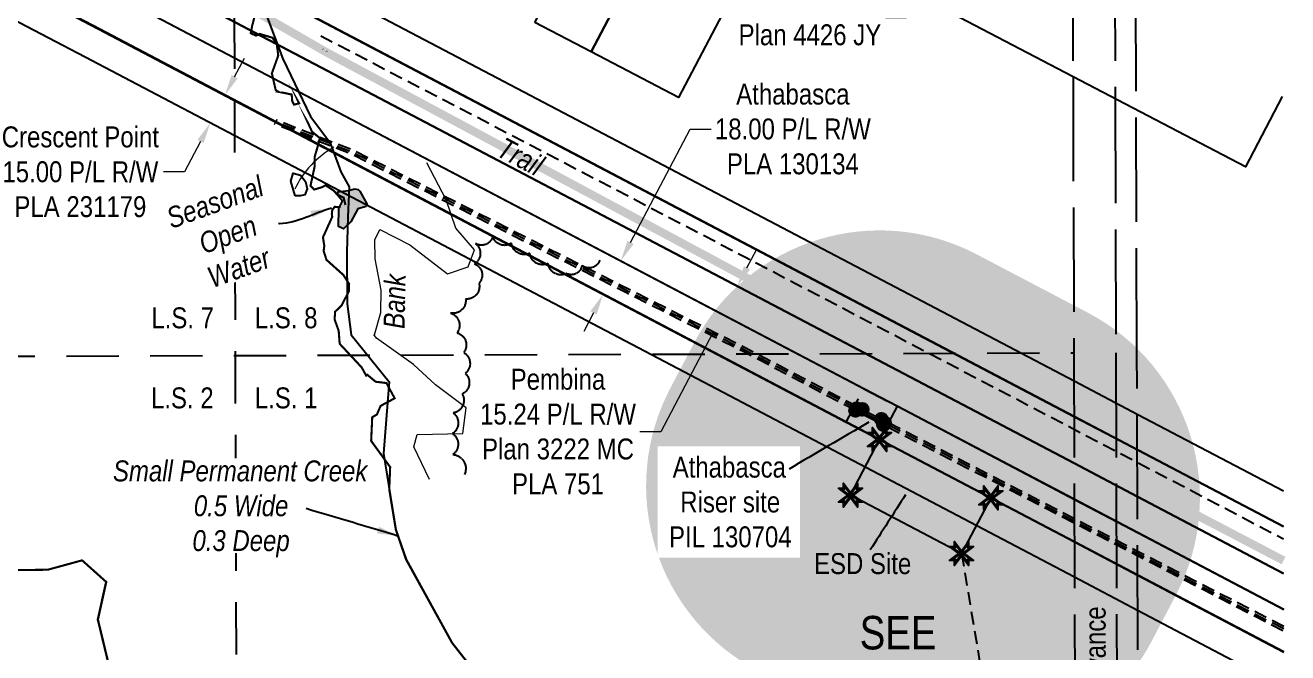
# Model space of a CAD drawing. Extents: x 511789 to 514158, y 6026275 to 6028354.
# Drawn here: x 512386 to 512989, y 6026646 to 6026946 of the extents above; entities that cross this region are included whole.
import ezdxf
from ezdxf.enums import TextEntityAlignment as Align

# ---------------------------------------------------------------- set-up
doc = ezdxf.new("R2010")
doc.units = 0
doc.header["$LTSCALE"] = 5
doc.header["$PDSIZE"] = 0.5
for name, pattern in [('0', [1, 1, 0]), ('foc-ACCESSROAD', [3.75, 2.5, -1.25]), ('foc-LSD', [8, 5, -3]), ('foc-TIELINE', [1.875, 1.25, -0.625]), ('foc-UNSURVEYED', [12.5, 10, -2.5]), ('UG_PIPE', [1.875, 1.25, -0.625])]:
    doc.linetypes.add(name, pattern=pattern)
doc.layers.get('Defpoints').update_dxf_attribs({"color": 9})
for name, color, linetype, lineweight in [('AS-GENERAL', 48, 'Continuous', 18), ('C-RW-T', 13, 'Continuous', 9), ('C-WS-T', 13, 'Continuous', 9), ('F-RW-T', 190, 'Continuous', 9), ('F-WS-T', 190, 'Continuous', 9), ('T-TEXT', 48, 'Continuous', 18)]:
    doc.layers.add(name, color=color, linetype=linetype, lineweight=lineweight)
for name, color, linetype in [('AS-PIPE-AG', 44, 'Continuous'), ('AS-PIPE-UG', 44, 'UG_PIPE'), ('AS-ROADS', 254, 'Continuous'), ('AS-SYMBOL', 7, 'Continuous'), ('C-RW', 13, 'Continuous'), ('DETAIL-T', 7, 'Continuous'), ('F-RW', 190, 'Continuous'), ('F-WS', 190, 'foc-ACCESSROAD'), ('L-MON', 1, 'Continuous'), ('L-ROAD-T', 7, 'Continuous'), ('L-SECTION-LSD', 7, 'foc-LSD'), ('L-TIE', 7, 'foc-TIELINE'), ('L-TITLEDB', 4, 'Continuous'), ('L-TITLEDB-T', 4, 'Continuous'), ('L-USEC', 7, 'foc-UNSURVEYED'), ('P-BUFFER-H 30m', 51, 'Continuous'), ('P-PROPOSED', 10, 'Continuous'), ('P-PROPOSED-H', 21, 'Continuous'), ('T-BUSH', 110, '0'), ('T-WATER', 160, 'Continuous'), ('T-WATER-H', 133, 'Continuous'), ('WATERCOURSE', 146, 'foc-TIELINE'), ('WETLAND-T', 146, 'Continuous')]:
    doc.layers.add(name, color=color, linetype=linetype)
doc.layers.add('pre_2020_watercourses_seg', color=7, linetype='Continuous', plot=False)
doc.layers.add('scout_wetlands_segment3', color=7, linetype='Continuous', plot=False)
doc.styles.add('100L', font='', dxfattribs={"height": 11})
doc.styles.add('80CG', font='', dxfattribs={"height": 10})
doc.styles.add('80L', font='', dxfattribs={"height": 10})
doc.styles.add('DESCRIPTION', font='', dxfattribs={"height": 2.5})
doc.styles.add('ELEVATION', font='', dxfattribs={"height": 2.5})
doc.styles.add('foc-LtypeFont', font='', dxfattribs={"height": 7.35})
doc.styles.add('POINTNUMBER', font='', dxfattribs={"height": 2.5})
doc.styles.get('100L').set_extended_font_data('Arial Narrow')
doc.styles.get('80CG').set_extended_font_data('Arial Narrow')
doc.styles.get('80L').set_extended_font_data('Arial Narrow')
doc.styles.get('DESCRIPTION').set_extended_font_data('Arial Narrow')
doc.styles.get('ELEVATION').set_extended_font_data('Arial Narrow')
doc.styles.get('foc-LtypeFont').set_extended_font_data('Arial Narrow')
doc.styles.get('POINTNUMBER').set_extended_font_data('Arial Narrow')
doc.linetypes.add('foc-TOPO-flowdirection-NOLINE', pattern='A,0,[">",foc-LtypeFont,S=0.3,R=0,X=0,Y=-0.945],-20,[">",foc-LtypeFont,S=0.3,R=0,X=0,Y=-0.945],0', length=20)
doc.dimstyles.new('Compass 5 000', dxfattribs={"dimscale": 5, "dimtxt": 9, "dimasz": 2, "dimexe": 0.2, "dimexo": 0.0625, "dimgap": 0.5, "dimtad": 0, "dimtih": 1, "dimtoh": 1, "dimzin": 0, "dimdsep": 46, "dimtxsty": '80CG', "dimcen": 0.1, "dimse1": 1, "dimse2": 1, "dimclrd": 256, "dimclrt": 256, "dimaunit": 1, "dimadec": 4, "dimazin": 0, "dimtfac": 0.06, "dimtofl": 0, "dimtmove": 0, "dimatfit": 1, "dimfxl": 0.2, "dimtolj": 1, "dimtzin": 0, "dimlwd": -1, "dimarcsym": 0})

# ---------------------------------------------------------------- blocks, each defined once
blk = doc.blocks.new('*D30')
at = {"layer": 'C-RW-T', "transparency": 16777216}
for p, q in [((512485.78, 6026921.61), (512490.43, 6026930.46)), ((512469.51, 6026890.69), (512461.85, 6026876.12)), ((512461.85, 6026876.12), (512451.85, 6026876.12))]:
    blk.add_line(p, q, dxfattribs=at)
for points in [[(512484.3, 6026922.39), (512487.25, 6026920.84), (512481.12, 6026912.76)], [(512468.03, 6026891.46), (512470.98, 6026889.91), (512474.16, 6026899.54)]]:
    blk.add_solid(points, dxfattribs=at)
at = {"layer": 'Defpoints', "color": 0, "transparency": 16777216}
for p in [(512437.67, 6026935.62), (512430.71, 6026922.39), (512474.16, 6026899.54)]:
    blk.add_point(p, dxfattribs=at)
at = {"layer": 'C-RW-T', "transparency": 16777216, "insert": (512412.08, 6026876.12), "char_height": 10, "width": 375.8411, "attachment_point": 5, "style": '80CG'}
blk.add_mtext('\\A1;Crescent Point\\P15.00 P/L R/W\\PPLA 231179', dxfattribs=at)
blk = doc.blocks.new('*D31')
at = {"layer": 'Defpoints', "color": 0, "transparency": 16777216}
for p in [(512586.31, 6026877.71), (512577.94, 6026861.78), (512661.9, 6026817.62)]:
    blk.add_point(p, dxfattribs=at)
at = {"layer": 'F-RW-T', "transparency": 16777216}
for p, q in [((512674.93, 6026842.39), (512703.44, 6026896.58)), ((512703.44, 6026896.58), (512713.44, 6026896.58)), ((512657.24, 6026808.77), (512652.59, 6026799.91))]:
    blk.add_line(p, q, dxfattribs=at)
for points in [[(512673.46, 6026843.17), (512676.41, 6026841.62), (512670.28, 6026833.54)], [(512655.77, 6026809.54), (512658.72, 6026807.99), (512661.9, 6026817.62)]]:
    blk.add_solid(points, dxfattribs=at)
at = {"layer": 'F-RW-T', "transparency": 16777216, "insert": (512752.52, 6026896.58), "char_height": 10, "attachment_point": 5, "style": '80CG'}
blk.add_mtext('\\A1;Athabasca\\P18.00 P/L R/W\\PPLA 130134', dxfattribs=at)
blk = doc.blocks.new('*D33')
at = {"layer": 'Defpoints', "color": 0, "transparency": 16777216}
for p in [(512513.56, 6026933.18), (512506.47, 6026919.7), (512718.86, 6026807.98)]:
    blk.add_point(p, dxfattribs=at)
at = {"layer": 'F-RW-T', "transparency": 16777216}
for p, q in [((512730.6, 6026830.31), (512735.26, 6026839.16)), ((512714.21, 6026799.13), (512689.39, 6026751.95)), ((512689.39, 6026751.95), (512679.39, 6026751.95))]:
    blk.add_line(p, q, dxfattribs=at)
for points in [[(512729.13, 6026831.08), (512732.08, 6026829.53), (512725.95, 6026821.46)], [(512712.73, 6026799.91), (512715.68, 6026798.36), (512718.86, 6026807.98)]]:
    blk.add_solid(points, dxfattribs=at)
at = {"layer": 'F-RW-T', "transparency": 16777216, "insert": (512640.3, 6026751.95), "char_height": 10, "attachment_point": 5, "style": '80CG'}
blk.add_mtext('\\A1;Pembina\\P15.24 P/L R/W\\PPlan 3222 MC\\PPLA 751', dxfattribs=at)
blk = doc.blocks.new('*D37')
at = {"layer": 'Defpoints', "color": 0, "transparency": 16777216}
for p in [(512836.61, 6027205.37), (512780.18, 6027097.44), (512861.62, 6027054.86)]:
    blk.add_point(p, dxfattribs=at)
at = {"layer": 'L-TITLEDB-T', "transparency": 16777216}
for p, q in [((512922.69, 6027171.64), (512927.32, 6027180.5)), ((512856.99, 6027045.99), (512806.76, 6026949.93)), ((512806.76, 6026949.93), (512796.76, 6026949.93))]:
    blk.add_line(p, q, dxfattribs=at)
for points in [[(512921.21, 6027172.41), (512924.17, 6027170.87), (512918.05, 6027162.78)], [(512855.51, 6027046.77), (512858.47, 6027045.22), (512861.62, 6027054.86)]]:
    blk.add_solid(points, dxfattribs=at)
at = {"layer": 'L-TITLEDB-T', "transparency": 16777216, "insert": (512760.67, 6026949.93), "char_height": 10, "attachment_point": 5, "style": '80CG'}
blk.add_mtext('\\A1;121.92 Road\\PPlan 4426 JY', dxfattribs=at)
blk = doc.blocks.new('RISER')
h = blk.add_hatch(color=255)
h.dxf.hatch_style = 1
edge = h.paths.add_edge_path()
edge.add_arc((0, 0), 0.7, 0, 360)
blk.add_hatch(color=48).paths.add_polyline_path([(0.58, -0.15), (-0.58, -0.15, 0.774597)])
at = {"color": 48}
blk.add_line((-0.58, -0.15), (0.58, -0.15), dxfattribs=at)
blk.add_circle((0, 0), 0.6, dxfattribs=at)
blk = doc.blocks.new('TEMP')
h = blk.add_hatch(color=255)
h.dxf.hatch_style = 1
h.paths.add_polyline_path([(0, 0.25), (-0.67, 1.15), (-0.67, 0.67), (-1.15, 0.67), (-0.25, 0), (-1.15, -0.67), (-0.67, -0.67), (-0.67, -1.15), (0, -0.25), (0.67, -1.15), (0.67, -0.67), (1.15, -0.67), (0.25, 0), (1.15, 0.67), (0.67, 0.67), (0.67, 1.15)])
h.paths.add_polyline_path([(0.57, 0.85), (0.57, 0.57), (0.85, 0.57), (0.08, 0), (0.85, -0.57), (0.57, -0.57), (0.57, -0.85), (0, -0.08), (-0.57, -0.85), (-0.57, -0.57), (-0.85, -0.57), (-0.08, 0), (-0.85, 0.57), (-0.57, 0.57), (-0.57, 0.85), (0, 0.08)], flags=16)
h = blk.add_hatch(color=1)
h.dxf.hatch_style = 1
h.paths.add_polyline_path([(0, 0.08), (-0.57, 0.85), (-0.57, 0.57), (-0.85, 0.57), (-0.08, 0), (-0.85, -0.57), (-0.57, -0.57), (-0.57, -0.85), (0, -0.08), (0.57, -0.85), (0.57, -0.57), (0.85, -0.57), (0.08, 0), (0.85, 0.57), (0.57, 0.57), (0.57, 0.85)])
at = {"color": 1}
for p, q in [((-0.08, 0), (0.08, 0)), ((0, 0.08), (0, -0.08))]:
    blk.add_line(p, q, dxfattribs=at)
at = {"color": 255, "flags": 128}
blk.add_lwpolyline([(-0.25, 0), (-1.15, 0.67), (-0.67, 0.67), (-0.67, 1.15), (0, 0.25), (0.67, 1.15), (0.67, 0.67), (1.15, 0.67), (0.25, 0), (1.15, -0.67), (0.67, -0.67), (0.67, -1.15), (0, -0.25), (-0.67, -1.15), (-0.67, -0.67), (-1.15, -0.67)], close=True, dxfattribs=at)
at = {"color": 1, "flags": 128}
blk.add_lwpolyline([(-0.08, 0), (-0.85, 0.57), (-0.57, 0.57), (-0.57, 0.85), (0, 0.08), (0.57, 0.85), (0.57, 0.57), (0.85, 0.57), (0.08, 0), (0.85, -0.57), (0.57, -0.57), (0.57, -0.85), (0, -0.08), (-0.57, -0.85), (-0.57, -0.57), (-0.85, -0.57)], close=True, dxfattribs=at)

msp = doc.modelspace()

# ---------------------------------------------------------------- hatches: boundary and pattern name
at = {"layer": 'P-BUFFER-H 30m'}
h = msp.add_hatch(color=256, dxfattribs=at)
h.dxf.hatch_style = 1
edge = h.paths.add_edge_path()
edge.add_line((512893.539, 6026808.786), (512840.451, 6026836.677))
edge.add_arc((512793.966, 6026748.197), 99.947, 62.283908, 152.283908)
edge.add_line((512705.487, 6026794.682), (512693.865, 6026772.562))
edge.add_arc((512782.345, 6026726.077), 99.947, 152.283908, 242.283908)
edge.add_line((512735.861, 6026637.598), (512788.948, 6026609.707))
edge.add_arc((512835.433, 6026698.187), 99.947, 242.283908, 332.283908)
edge.add_line((512923.913, 6026651.702), (512935.534, 6026673.822))
edge.add_arc((512847.054, 6026720.306), 99.947, 332.283908, 422.283908)
h.paths.add_polyline_path([(512847.054, 6026720.306), (512833.109, 6026693.763), (512780.021, 6026721.653), (512793.966, 6026748.197)], flags=16)
at = {"layer": 'P-PROPOSED-H'}
h = msp.add_hatch(color=256, dxfattribs=at)
h.dxf.hatch_style = 1
h.paths.add_polyline_path([(512793.966, 6026748.197), (512847.054, 6026720.306), (512833.109, 6026693.763), (512780.021, 6026721.653)])
at = {"layer": 'T-WATER-H'}
h = msp.add_hatch(color=256, dxfattribs=at)
h.dxf.hatch_style = 1
h.paths.add_polyline_path([(512543.125, 6026868.062), (512544.781, 6026867.716), (512545.546, 6026866.987), (512549.012, 6026860.82), (512548.678, 6026859.554), (512544.697, 6026858.395), (512541.325, 6026852.185), (512537.802, 6026848.894), (512535.468, 6026850.085), (512535.455, 6026850.076), (512535.524, 6026858.591), (512537.343, 6026862.069), (512535.128, 6026864.901), (512535.07, 6026866.557), (512540.15, 6026867.158), (512542.586, 6026867.822)])

# ---------------------------------------------------------------- linework, layer by layer
at = {"layer": 'AS-PIPE-AG'}
for p, q in [((512782.46, 6026762.135), (512795.823, 6026755.286)), ((512782.934, 6026762.913), (512796.382, 6026756.078)), ((512785.674, 6026762.621), (512794.828, 6026757.881))]:
    msp.add_line(p, q, dxfattribs=at)
at = {"layer": 'AS-PIPE-UG', "flags": 128}
for points in [[(512526.906, 6026941.177), (512533.653, 6026937.625), (512593.427, 6026906.588), (512729.881, 6026835.349), (512857.551, 6026768.511), (512959.026, 6026715.338), (512986.955, 6026700.739)], [(512782.934, 6026762.913), (512729.196, 6026791.148), (512674.094, 6026818.875), (512542.395, 6026885.305), (512542.394, 6026885.354), (512505.219, 6026899.948)], [(512783.399, 6026763.798), (512729.653, 6026792.037), (512674.543, 6026819.768), (512543.382, 6026885.927), (512543.38, 6026886.041), (512505.687, 6026900.838)], [(512986.617, 6026656.749), (512796.139, 6026755.006)], [(512987.076, 6026657.637), (512796.597, 6026755.894)], [(512987.072, 6026658.764), (512797.055, 6026756.782)]]:
    msp.add_lwpolyline(points, dxfattribs=at)
msp.add_lwpolyline([(512782.469, 6026762.028), (512728.739, 6026790.259), (512673.645, 6026817.982), (512541.945, 6026884.413, -0.0522879), (512541.77, 6026884.525), (512504.75, 6026899.058)], format="xyb", dxfattribs=at)
at = {"layer": 'AS-ROADS', "const_width": 3.998, "flags": 128}
msp.add_lwpolyline([(512986.984, 6026690.344), (512775.316, 6026801.369), (512775.316, 6026801.369), (512529.38, 6026933.46), (512529.38, 6026933.46), (512473.047, 6026965.96), (512473.047, 6026965.96), (512413.088, 6026998.331), (512413.088, 6026998.331), (512389.149, 6027017.313), (512389.149, 6027017.313), (512376.187, 6027024.575)], dxfattribs=at)
at = {"layer": 'C-RW'}
for points in [[(511984.419, 6027172.743), (512084.505, 6027120.397), (512420.644, 6026944.575), (512778.046, 6026756.573), (512793.966, 6026748.197), (512887.011, 6026699.314), (512917.214, 6026683.372), (512987.107, 6026646.607)], [(512987.154, 6026629.697), (512917.261, 6026666.463), (512887.057, 6026682.35), (512414.362, 6026930.994), (512084.55, 6027103.488), (511984.464, 6027155.83)]]:
    msp.add_lwpolyline(points, dxfattribs=at)
at = {"layer": 'F-RW'}
for points in [[(511984.215, 6027249.645), (512085.161, 6027196.841), (512100.598, 6027188.775), (512275.057, 6027097.523), (512452.662, 6027004.626), (512887.228, 6026776.038), (512917.416, 6026760.159), (512986.89, 6026723.615)], [(511984.26, 6027232.704), (512068.444, 6027188.673), (512085.206, 6027179.9), (512268.106, 6027084.235), (512385.966, 6027022.588), (512395.557, 6027017.571), (512445.696, 6026991.346), (512887.276, 6026759.069), (512917.464, 6026743.19), (512986.938, 6026706.645)], [(512986.938, 6026706.645), (512917.464, 6026743.19), (512887.276, 6026759.069), (512445.696, 6026991.346), (512395.557, 6027017.571), (512385.966, 6027022.588), (512268.106, 6027084.235), (512085.206, 6027179.9), (512068.444, 6027188.673), (511984.26, 6027232.704)], [(511984.26, 6027232.683), (512067.575, 6027189.107), (512084.346, 6027180.328), (512267.343, 6027084.613), (512385.265, 6027022.934), (512394.862, 6027017.914), (512445.027, 6026991.675), (512886.841, 6026759.275), (512917.045, 6026743.387), (512986.938, 6026706.622)], [(512987.001, 6026684.217), (512917.108, 6026720.982), (512886.904, 6026736.87), (512436.172, 6026973.961), (512427.056, 6026978.729), (512404.242, 6026990.661), (512330.57, 6027029.196), (512281.957, 6027054.624), (512084.406, 6027157.954), (512025.109, 6027188.968), (511984.319, 6027210.303)], [(511984.319, 6027210.303), (512025.109, 6027188.968), (512084.406, 6027157.954), (512281.957, 6027054.624), (512330.57, 6027029.196), (512404.242, 6026990.661), (512427.056, 6026978.729), (512436.172, 6026973.961), (512886.904, 6026736.87), (512917.108, 6026720.982), (512987.001, 6026684.217)], [(511984.365, 6027193.13), (511993.354, 6027188.428), (512085.311, 6027140.33), (512429.684, 6026960.206), (512786.908, 6026772.297), (512802.821, 6026763.927), (512887.388, 6026719.448), (512917.576, 6026703.569), (512987.049, 6026667.025)], [(512987.049, 6026666.981), (512917.157, 6026703.746), (512886.952, 6026719.633), (512802.341, 6026764.136), (512786.42, 6026772.509), (512429.007, 6026960.519), (512084.451, 6027140.738), (511992.439, 6027188.862), (511984.365, 6027193.086)], [(512987.106, 6026646.662), (512917.633, 6026683.207), (512887.011, 6026699.314), (512793.966, 6026748.197), (512778.538, 6026756.367), (512421.326, 6026944.271), (512085.365, 6027120), (511984.419, 6027172.795)]]:
    msp.add_lwpolyline(points, dxfattribs=at)
at = {"layer": 'F-WS'}
msp.add_lwpolyline([(512802.341, 6026764.136), (512793.966, 6026748.197), (512778.046, 6026756.572), (512786.42, 6026772.509), (512802.341, 6026764.136)], close=True, dxfattribs=at)
at = {"layer": 'L-SECTION-LSD'}
for p, q in [((512484.951, 6027190.444), (512487.166, 6026386.25)), ((512085.389, 6026787.069), (512886.733, 6026789.625))]:
    msp.add_line(p, q, dxfattribs=at)
at = {"layer": 'L-TIE'}
msp.add_line((512833.109, 6026693.763), (512887.944, 6026367.416), dxfattribs=at)
at = {"layer": 'L-TITLEDB', "flags": 128}
msp.add_lwpolyline([(512986.36, 6026912.094), (512968.791, 6026878.53), (512760.432, 6026987.596), (512790.18, 6026996.915), (512829.329, 6027071.743), (512986.142, 6026989.667)], dxfattribs=at)
for points in [[(512629.232, 6026947.558), (512664.503, 6027015.004), (512691.485, 6027000.895), (512656.213, 6026933.45)], [(512656.213, 6026933.45), (512691.485, 6027000.895), (512733.222, 6026979.073), (512697.948, 6026911.626)]]:
    msp.add_lwpolyline(points, close=True, dxfattribs=at)
at = {"layer": 'L-USEC'}
for p, q in [((512885.28, 6027291.683), (512886.385, 6026921.666)), ((512905.389, 6027291.748), (512906.521, 6026911.125)), ((512916.915, 6026789.705), (512915.502, 6027291.78)), ((512886.385, 6026921.666), (512886.757, 6026789.608)), ((512906.521, 6026911.125), (512906.863, 6026789.665)), ((512886.757, 6026789.608), (512887.887, 6026387.522)), ((512906.863, 6026789.665), (512907.993, 6026387.587)), ((512918.017, 6026397.67), (512916.915, 6026789.705))]:
    msp.add_line(p, q, dxfattribs=at)
at = {"layer": 'P-PROPOSED'}
msp.add_lwpolyline([(512793.966, 6026748.197), (512847.054, 6026720.306), (512833.109, 6026693.763), (512780.021, 6026721.653)], close=True, dxfattribs=at)
at = {"layer": 'pre_2020_watercourses_seg', "color": 181}
for points in [[(512497.833, 6026959.438), (512508.745, 6026930.172), (512522.041, 6026902.587), (512531.325, 6026890.279), (512535.233, 6026879.582), (512536.476, 6026876.176), (512540.477, 6026869.03), (512539.951, 6026854.543), (512539.344, 6026837.806), (512539.507, 6026813.024), (512541.455, 6026798.275), (512559.549, 6026775.746), (512558.773, 6026765.946), (512556.842, 6026741.583), (512562.813, 6026705.061), (512567.678, 6026690.868), (512589.567, 6026651.199), (512625.162, 6026605.763)], [(512428.114, 6026630.471), (512420.49, 6026662.135), (512424.463, 6026680.102), (512412.9, 6026690.455), (512396.498, 6026685.961), (512376.975, 6026685.747)]]:
    msp.add_lwpolyline(points, dxfattribs=at)
at = {"layer": 'scout_wetlands_segment3', "color": 181}
msp.add_lwpolyline([(512514.666, 6026864.761), (512512.698, 6026871.649), (512513.823, 6026875.445), (512517.337, 6026874.601), (512519.727, 6026871.509), (512520.43, 6026867.994), (512519.305, 6026865.183), (512517.337, 6026864.761), (512514.666, 6026864.761)], close=True, dxfattribs=at)
at = {"layer": 'T-BUSH', "flags": 128}
msp.add_lwpolyline([(512660.223, 6026833.863, -0.5205671), (512651.701, 6026831.392, -0.5205671), (512644.316, 6026827.544, -0.5205671), (512635.57, 6026832.383, -0.5205671), (512626.825, 6026837.221, -0.5205671), (512618.079, 6026842.059, -0.5205671), (512609.103, 6026845.381, -0.5205671), (512600.839, 6026841.921, -0.5205671), (512600.442, 6026832.2, -0.5205671), (512602.535, 6026822.859, -0.5205671), (512596.144, 6026815.345, -0.5205671), (512588.878, 6026808.679, -0.5205671), (512592.084, 6026799.212, -0.5205671), (512595.289, 6026789.745, -0.5205671), (512596.019, 6026779.784, -0.5205671), (512594.552, 6026769.925, -0.5205671), (512590.225, 6026760.915, -0.5205671), (512589.901, 6026751.031, -0.5205671), (512590.074, 6026741.038, -0.5205671), (512595.617, 6026731.54, -0.5205671)], format="xyb", dxfattribs=at)
at = {"layer": 'T-WATER', "flags": 128}
msp.add_lwpolyline([(512543.125, 6026868.062), (512544.781, 6026867.716), (512545.546, 6026866.987), (512549.012, 6026860.82), (512548.678, 6026859.554), (512544.697, 6026858.395), (512541.325, 6026852.185), (512537.802, 6026848.894), (512535.468, 6026850.085), (512535.455, 6026850.076), (512535.524, 6026858.591), (512537.343, 6026862.069), (512535.128, 6026864.901), (512535.07, 6026866.557), (512540.15, 6026867.158), (512542.586, 6026867.822)], close=True, dxfattribs=at)
at = {"layer": 'WATERCOURSE', "const_width": 0.999, "flags": 128}
for points in [[(512385.362, 6026285.124), (512387.86, 6026308.843), (512394.309, 6026323.929), (512402.712, 6026335.617), (512414.126, 6026344.816), (512416.374, 6026359.701), (512407.977, 6026372.489), (512404.325, 6026387.084), (512406.821, 6026403.867), (512419.6, 6026413.262), (512432.791, 6026406.581), (512446.241, 6026407.755), (512443.784, 6026424.035), (512423.682, 6026445.608), (512416.287, 6026458.688), (512412.255, 6026473.133), (512409.898, 6026492.762), (512394.582, 6026539.033), (512387.148, 6026552.076), (512374.661, 6026560.431), (512364.52, 6026571.333), (512364.556, 6026586.548), (512377.317, 6026598.484), (512391.125, 6026604.343), (512409.497, 6026608.414), (512422.797, 6026616.412), (512428.114, 6026630.471), (512420.49, 6026662.135), (512424.463, 6026680.102), (512412.9, 6026690.455), (512396.498, 6026685.961), (512376.975, 6026685.747), (512363.222, 6026691.735), (512351.135, 6026700.801), (512344.268, 6026714.197), (512333.065, 6026722.612), (512313.213, 6026723.227), (512301.557, 6026732.649), (512303.343, 6026747.552), (512314.128, 6026759.434), (512321.05, 6026772.575), (512324.632, 6026789.271), (512330.598, 6026803.044), (512341.049, 6026813.593), (512348.044, 6026826.87), (512349.018, 6026842.217), (512338.45, 6026855.326), (512324.594, 6026861.085), (512309.068, 6026862.142), (512288.828, 6026860.099), (512276.907, 6026868.314), (512269.688, 6026881.46), (512259.275, 6026891.456), (512259.866, 6026906.352), (512263.638, 6026922.916), (512271.528, 6026937.279), (512281.779, 6026947.284), (512307.8, 6026962.236), (512309.911, 6026974.869), (512310.256, 6026976.931), (512291.489, 6026989.688), (512290.415, 6027000.523), (512297.666, 6027003.844), (512301.092, 6027005.413), (512315.165, 6027009.87), (512332.527, 6027010.781), (512336.608, 6027009.751), (512349.177, 6027001.566), (512359.725, 6026991.682), (512373.995, 6026987.189), (512381.436, 6026998.908), (512375.149, 6027012.554), (512359.44, 6027017.669), (512354.659, 6027032.085), (512378.16, 6027049.186), (512378.153, 6027064.146), (512371.976, 6027080.332), (512374.316, 6027095.266), (512387.958, 6027102.539), (512401.629, 6027108.378), (512403.716, 6027109.192), (512427.711, 6027124.437), (512426.33, 6027139.319), (512403.469, 6027175.68), (512385.497, 6027204.263), (512365.111, 6027224.306), (512357.428, 6027237.138), (512347.233, 6027247.74), (512321.28, 6027262.492), (512311.987, 6027273.001), (512301.572, 6027289.807)], [(512403.716, 6027109.192), (512421.184, 6027097.769), (512430.105, 6027085.693), (512441.527, 6027076.265), (512453.847, 6027068.719), (512461.937, 6027056.438), (512466.319, 6027040.436), (512470.026, 6027029.355), (512473.288, 6027023.206), (512471.701, 6027018.945), (512477.111, 6027015.564), (512484.457, 6027014.117), (512489.697, 6027013.38), (512489.673, 6027006.68), (512484.429, 6027000.583), (512479.825, 6026999.139), (512475.415, 6026994.598), (512476.155, 6026991.775), (512484.377, 6026986.865), (512488.778, 6026976.72), (512487.61, 6026971.844), (512495.143, 6026969.489), (512494.78, 6026964.797), (512498.103, 6026962.467), (512498.005, 6026959.577), (512498.078, 6026957.741), (512495.712, 6026951.887), (512494.166, 6026945.965), (512493.481, 6026942.419), (512495.998, 6026941.239), (512497.855, 6026942.07), (512503.834, 6026940.246), (512505.918, 6026937.279), (512506.632, 6026931.74), (512503.577, 6026923.222), (512505.424, 6026915.202), (512506.682, 6026914.434), (512506.673, 6026914.43), (512513.057, 6026913.125), (512513.307, 6026909.926), (512514.204, 6026908.256), (512516.615, 6026908.926), (512516.292, 6026909.489), (512522.746, 6026895.355), (512526.623, 6026892.182), (512524.073, 6026883.501), (512524.06, 6026878.931), (512522.038, 6026869.475), (512523.772, 6026867.681), (512527.609, 6026868.835), (512529.2, 6026869.736), (512533.182, 6026867.13), (512534.754, 6026865.318), (512537.874, 6026863.85), (512538.772, 6026860.294)], [(512536.493, 6026859.304), (512533.648, 6026859.42), (512532.438, 6026857.984), (512532.227, 6026855.99), (512532.411, 6026854.635), (512527.991, 6026844.836), (512528.632, 6026840.75), (512528.317, 6026838.347), (512529.664, 6026834.095), (512537.731, 6026826.878), (512540.491, 6026822.576), (512540.333, 6026818.953), (512536.882, 6026812.304), (512533.823, 6026809.331), (512533.541, 6026805.69), (512535.509, 6026800.133), (512535.978, 6026793.973), (512546.513, 6026782.654), (512548.624, 6026778.776), (512549.139, 6026779.196), (512553.188, 6026775.812), (512558.324, 6026775.215), (512562.254, 6026767.922), (512555.554, 6026764.286), (512553.764, 6026760.162), (512551.531, 6026758.857), (512551.02, 6026747.535), (512560.11, 6026735.025), (512559.659, 6026724.351), (512562.813, 6026705.061), (512567.678, 6026690.868), (512589.567, 6026651.199), (512625.162, 6026605.763), (512645.192, 6026586.704), (512699.778, 6026559.796), (512760.571, 6026539.718), (512839.401, 6026498.847), (512864.089, 6026482.261), (512886.652, 6026464.714), (512890.544, 6026462.647)]]:
    msp.add_lwpolyline(points, dxfattribs=at)
at = {"layer": 'WATERCOURSE', "linetype": 'foc-TOPO-flowdirection-NOLINE', "const_width": 0.999, "flags": 128}
for points in [[(512385.362, 6026285.124), (512387.86, 6026308.843), (512394.309, 6026323.929), (512402.712, 6026335.617), (512414.126, 6026344.816), (512416.374, 6026359.701), (512407.977, 6026372.489), (512404.325, 6026387.084), (512406.821, 6026403.867), (512419.6, 6026413.262), (512432.791, 6026406.581), (512446.241, 6026407.755), (512443.784, 6026424.035), (512423.682, 6026445.608), (512416.287, 6026458.688), (512412.255, 6026473.133), (512409.898, 6026492.762), (512394.582, 6026539.033), (512387.148, 6026552.076), (512374.661, 6026560.431), (512364.52, 6026571.333), (512364.556, 6026586.548), (512377.317, 6026598.484), (512391.125, 6026604.343), (512409.497, 6026608.414), (512422.797, 6026616.412), (512428.114, 6026630.471), (512420.49, 6026662.135), (512424.463, 6026680.102), (512412.9, 6026690.455), (512396.498, 6026685.961), (512376.975, 6026685.747), (512363.222, 6026691.735), (512351.135, 6026700.801), (512344.268, 6026714.197), (512333.065, 6026722.612), (512313.213, 6026723.227), (512301.557, 6026732.649), (512303.343, 6026747.552), (512314.128, 6026759.434), (512321.05, 6026772.575), (512324.632, 6026789.271), (512330.598, 6026803.044), (512341.049, 6026813.593), (512348.044, 6026826.87), (512349.018, 6026842.217), (512338.45, 6026855.326), (512324.594, 6026861.085), (512309.068, 6026862.142), (512288.828, 6026860.099), (512276.907, 6026868.314), (512269.688, 6026881.46), (512259.275, 6026891.456), (512259.866, 6026906.352), (512263.638, 6026922.916), (512271.528, 6026937.279), (512281.779, 6026947.284), (512307.8, 6026962.236), (512309.911, 6026974.869), (512310.256, 6026976.931), (512291.489, 6026989.688), (512290.415, 6027000.523), (512297.666, 6027003.844), (512301.092, 6027005.413), (512315.165, 6027009.87), (512332.527, 6027010.781), (512336.608, 6027009.751), (512349.177, 6027001.566), (512359.725, 6026991.682), (512373.995, 6026987.189), (512381.436, 6026998.908), (512375.149, 6027012.554), (512359.44, 6027017.669), (512354.659, 6027032.085), (512378.16, 6027049.186), (512378.153, 6027064.146), (512371.976, 6027080.332), (512374.316, 6027095.266), (512387.958, 6027102.539), (512401.629, 6027108.378), (512403.716, 6027109.192), (512427.711, 6027124.437), (512426.33, 6027139.319), (512403.469, 6027175.68), (512385.497, 6027204.263), (512365.111, 6027224.306), (512357.428, 6027237.138), (512347.233, 6027247.74), (512321.28, 6027262.492), (512311.987, 6027273.001), (512301.572, 6027289.807)], [(512538.772, 6026860.294), (512537.874, 6026863.85), (512534.754, 6026865.318), (512533.182, 6026867.13), (512529.2, 6026869.736), (512527.609, 6026868.835), (512523.772, 6026867.681), (512522.038, 6026869.475), (512524.06, 6026878.931), (512524.073, 6026883.501), (512526.623, 6026892.182), (512522.746, 6026895.355), (512516.292, 6026909.489), (512516.615, 6026908.926), (512514.204, 6026908.256), (512513.307, 6026909.926), (512513.057, 6026913.125), (512506.673, 6026914.43), (512506.682, 6026914.434), (512505.424, 6026915.202), (512503.577, 6026923.222), (512506.632, 6026931.74), (512505.918, 6026937.279), (512503.834, 6026940.246), (512497.855, 6026942.07), (512495.998, 6026941.239), (512493.481, 6026942.419), (512494.166, 6026945.965), (512495.712, 6026951.887), (512498.078, 6026957.741), (512498.005, 6026959.577), (512498.103, 6026962.467), (512494.78, 6026964.797), (512495.143, 6026969.489), (512487.61, 6026971.844), (512488.778, 6026976.72), (512484.377, 6026986.865), (512476.155, 6026991.775), (512475.415, 6026994.598), (512479.825, 6026999.139), (512484.429, 6027000.583), (512489.673, 6027006.68), (512489.697, 6027013.38), (512484.457, 6027014.117), (512477.111, 6027015.564), (512471.701, 6027018.945), (512473.288, 6027023.206), (512470.026, 6027029.355), (512466.319, 6027040.436), (512461.937, 6027056.438), (512453.847, 6027068.719), (512441.527, 6027076.265), (512430.105, 6027085.693), (512421.184, 6027097.769), (512403.716, 6027109.192)], [(512987.814, 6026395.041), (512986.33, 6026397.5), (512975.373, 6026407.481), (512968.394, 6026412.076), (512958.326, 6026418.705), (512937.924, 6026432.138), (512914.336, 6026450.014), (512886.652, 6026464.714), (512864.089, 6026482.261), (512839.401, 6026498.847), (512760.571, 6026539.718), (512699.778, 6026559.796), (512645.192, 6026586.704), (512625.162, 6026605.763), (512589.567, 6026651.199), (512567.678, 6026690.868), (512562.813, 6026705.061), (512559.659, 6026724.351), (512560.11, 6026735.025), (512551.02, 6026747.535), (512551.531, 6026758.857), (512553.764, 6026760.162), (512555.554, 6026764.286), (512562.254, 6026767.922), (512558.324, 6026775.215), (512553.188, 6026775.812), (512549.139, 6026779.196), (512548.624, 6026778.776), (512546.513, 6026782.654), (512535.978, 6026793.973), (512535.509, 6026800.133), (512533.541, 6026805.69), (512533.823, 6026809.331), (512536.882, 6026812.304), (512540.333, 6026818.953), (512540.491, 6026822.576), (512537.731, 6026826.878), (512529.664, 6026834.095), (512528.317, 6026838.347), (512528.632, 6026840.75), (512527.991, 6026844.836), (512532.411, 6026854.635), (512532.227, 6026855.99), (512532.438, 6026857.984), (512533.648, 6026859.42), (512536.493, 6026859.304)]]:
    msp.add_lwpolyline(points, dxfattribs=at)

# ---------------------------------------------------------------- block references
at = {"layer": 'AS-SYMBOL', "color": 2, "xscale": 5, "yscale": 5, "zscale": 5}
for p in [(512782.46, 6026762.135), (512782.934, 6026762.913), (512785.674, 6026762.621), (512794.828, 6026757.881), (512795.823, 6026755.286), (512796.382, 6026756.078)]:
    msp.add_blockref('RISER', p, dxfattribs=at)
at = {"layer": 'L-MON', "color": 1, "xscale": 5, "yscale": 5, "zscale": 4.997365000000001}
for p in [(512793.966, 6026748.197), (512780.021, 6026721.653), (512847.054, 6026720.306), (512833.109, 6026693.763)]:
    msp.add_blockref('TEMP', p, dxfattribs=at)

# ---------------------------------------------------------------- texts
at = {"layer": 'AS-GENERAL', "insert": (512556.881, 6026798.041), "char_height": 9.99471, "attachment_point": 1, "rotation": 88.735255, "style": '80L'}
msp.add_mtext_dynamic_manual_height_columns('\\pi0.04997;{\\fArial Narrow|b0|i1|c0|p34; Bank}', width=29.98863, gutter_width=49.947, heights=[0], dxfattribs=at)
at = {"layer": 'C-WS-T', "insert": (512747.601, 6026693.892), "char_height": 9.99473, "attachment_point": 1, "style": '80L'}
msp.add_mtext_dynamic_manual_height_columns('\\pi15.04207;ESD Site', width=75.12862, gutter_width=49.974, heights=[0], dxfattribs=at)
at = {"layer": 'Defpoints', "color": 4}
for s, rotation, style, p in [('818.440', 44.999991, 'ELEVATION', (512527.687, 6026934.546)), ('TRAIL3', 23.999999, 'DESCRIPTION', (512527.687, 6026934.546)), ('818.585', 44.999991, 'ELEVATION', (512529.38, 6026933.46)), ('TRAIL2', 23.999999, 'DESCRIPTION', (512529.38, 6026933.46))]:
    msp.add_text(s, height=0.25, rotation=rotation, dxfattribs=dict(at, style=style)).set_placement(p)
at = {"layer": 'Defpoints', "color": 4, "style": 'POINTNUMBER'}
for s, p in [('3062', (512527.687, 6026934.546)), ('3509', (512529.38, 6026933.46))]:
    msp.add_text(s, height=0.25, dxfattribs=at).set_placement(p)
at = {"layer": 'DETAIL-T', "color": 3, "insert": (512802.788, 6026642.546), "char_height": 15.9916, "width": 63.60253, "attachment_point": 5, "style": '80CG'}
msp.add_mtext('SEE\\PDETAIL', dxfattribs=at)
at = {"layer": 'L-ROAD-T', "style": '80L'}
msp.add_text('Theoretic Government Road Allowance', height=9.99471, rotation=90.161251, dxfattribs=at).set_placement((512897.222, 6026568.535), align=Align.MIDDLE_CENTER)
at = {"layer": 'T-TEXT', "insert": (512614.17, 6026893.38), "char_height": 9.99473, "attachment_point": 1, "rotation": 332.336579, "style": '80L'}
msp.add_mtext_dynamic_manual_height_columns('\\pi0.76242;{\\fArial Narrow|b0|i1|c0|p34;Trail}', width=22.84376, gutter_width=49.974, heights=[0], dxfattribs=at)

# ---------------------------------------------------------------- dimensions: what is measured, and where the dimension line sits
at = {"layer": 'F-RW-T'}
dim = msp.add_linear_dim(base=(512661.9, 6026817.615), p1=(512586.315, 6026877.706), p2=(512577.938, 6026861.78), angle=242.255273, text='Athabasca\\P18.00 P/L R/W\\PPLA 130134', dimstyle='Compass 5 000', dxfattribs=at)
dim.commit()
dim.dimension.update_dxf_attribs({"geometry": '*D31', "text_midpoint": (512752.522, 6026896.582), "dimtype": 161})
at = {"layer": 'L-TITLEDB-T', "color": 2}
dim = msp.add_linear_dim(base=(512861.623, 6027054.856), p1=(512836.611, 6027205.366), p2=(512780.18, 6027097.442), angle=242.395625, text='121.92 Road\\PPlan 4426 JY', dimstyle='Compass 5 000', dxfattribs=at)
dim.commit()
dim.dimension.update_dxf_attribs({"geometry": '*D37', "text_midpoint": (512760.669, 6026949.934), "dimtype": 161})

# ---------------------------------------------------------------- leaders
at = {"layer": 'C-WS-T', "path_type": 1}
msp.add_leader([(512806.377, 6026721.822), (512789.504, 6026695.473)], dimstyle='Compass 5 000', override={"dimgap": 0.5, "dimtad": 0}, dxfattribs=at)
at = {"layer": 'WETLAND-T', "path_type": 1}
msp.add_leader([(512532.091, 6026858.81), (512507.216, 6026851.322), (512501.737, 6026851.329)], dimstyle='Compass 5 000', override={"dimgap": 0.5, "dimtad": 0}, dxfattribs=at)

# ---------------------------------------------------------------- next in the draw order: texts
at = {"layer": 'L-SECTION-LSD', "attachment_point": 1, "style": '100L', "bg_fill": 3, "box_fill_scale": 1.5, "bg_fill_color": 256, "bg_fill_transparency": 0}
for s, width, insert, char_height in [('\\pi2.13933;L.S. 2', 30.63723, (512443.693, 6026773.107), 9.99472), ('L.S. 1', 29.97536, (512495.45, 6026773.107), 9.9947)]:
    msp.add_mtext_dynamic_manual_height_columns(s, width=width, gutter_width=54.971, heights=[0], dxfattribs=dict(at, insert=insert, char_height=char_height))
at = {"layer": 'WETLAND-T', "insert": (512451.782, 6026858.075), "char_height": 9.99473, "attachment_point": 1, "rotation": 20, "style": '80L', "bg_fill": 3, "box_fill_scale": 1.1, "bg_fill_color": 256, "bg_fill_transparency": 0}
msp.add_mtext_dynamic_manual_height_columns('\\pi0.45563;{\\fArial Narrow|b0|i1|c0|p34;Seasonal \\P\\pi10.82192;Open \\P\\pi9.11409;Water}', width=48.32828, gutter_width=49.947, heights=[0], dxfattribs=at)
at = {"layer": 'WETLAND-T', "insert": (512427.209, 6026738.203), "char_height": 9.99473, "attachment_point": 1, "style": '80L', "bg_fill": 3, "box_fill_scale": 1.1, "bg_fill_color": 256, "bg_fill_transparency": 0}
msp.add_mtext_dynamic_manual_height_columns('\\pi0.45563;{\\fArial Narrow|b0|i1|c0|p34;Small Permanent Creek\\P\\pi39.07784;0.5 Wide\\P\\pi38.41652;0.3 Deep}', width=122.24567, gutter_width=49.947, heights=[0], dxfattribs=at)

# ---------------------------------------------------------------- next in the draw order: linework, layer by layer
at = {"layer": 'AS-GENERAL', "flags": 128}
msp.add_lwpolyline([(512533.198, 6026887.894, 0.1561597), (512514.495, 6026867.836, 0.1561597)], format="xyb", dxfattribs=at)
msp.add_lwpolyline([(512578.821, 6026729.169), (512571.489, 6026744.684), (512572.939, 6026750.682), (512594.769, 6026751.025), (512596.376, 6026763.376), (512581.819, 6026774.411), (512571.22, 6026784.043), (512553.568, 6026796.634), (512552.29, 6026798.439), (512552.669, 6026798.24), (512555.57, 6026808.963), (512555.804, 6026819.562), (512552.919, 6026834.572), (512552.742, 6026843.675), (512555.182, 6026848.656), (512555.175, 6026848.653), (512569.567, 6026841.236), (512587.502, 6026827.405), (512597.453, 6026830.812), (512600.386, 6026838.868), (512591.55, 6026849.207), (512586.811, 6026862.783), (512577.559, 6026880.479)], dxfattribs=at)

# ---------------------------------------------------------------- next in the draw order: texts
at = {"layer": 'L-SECTION-LSD', "attachment_point": 1, "style": '100L', "bg_fill": 3, "box_fill_scale": 1.5, "bg_fill_color": 256, "bg_fill_transparency": 0}
for s, width, insert, char_height in [('\\pi2.3049;L.S. 7', 30.86416, (512443.693, 6026811.372), 9.99472), ('L.S. 8', 30.38509, (512495.45, 6026811.372), 9.9947)]:
    msp.add_mtext_dynamic_manual_height_columns(s, width=width, gutter_width=54.971, heights=[0], dxfattribs=dict(at, insert=insert, char_height=char_height))

# ---------------------------------------------------------------- next in the draw order: dimensions: what is measured, and where the dimension line sits
at = {"layer": 'C-RW-T', "color": 1}
dim = msp.add_linear_dim(base=(512474.165, 6026899.537), p1=(512437.67, 6026935.619), p2=(512430.713, 6026922.393), angle=242.25503, text='Crescent Point\\P15.00 P/L R/W\\PPLA 231179', dimstyle='Compass 5 000', dxfattribs=at)
dim.commit()
dim.dimension.update_dxf_attribs({"geometry": '*D30', "text_midpoint": (512412.085, 6026876.118), "dimtype": 161})

# ---------------------------------------------------------------- next in the draw order: leaders
at = {"layer": 'WETLAND-T', "path_type": 1}
msp.add_leader([(512563.832, 6026702.087), (512519.949, 6026715.169)], dimstyle='Compass 5 000', override={"dimgap": 0.5, "dimtad": 0}, dxfattribs=at)

# ---------------------------------------------------------------- next in the draw order: dimensions: what is measured, and where the dimension line sits
at = {"layer": 'F-RW-T'}
dim = msp.add_linear_dim(base=(512718.862, 6026807.983), p1=(512513.561, 6026933.178), p2=(512506.474, 6026919.704), angle=242.254583, text='Pembina\\P15.24 P/L R/W\\PPlan 3222 MC\\PPLA 751', dimstyle='Compass 5 000', override={"dimtfill": 0}, dxfattribs=at)
dim.commit()
dim.dimension.update_dxf_attribs({"geometry": '*D33', "text_midpoint": (512640.3, 6026751.949), "dimtype": 161})

# ---------------------------------------------------------------- next in the draw order: texts
at = {"layer": 'F-WS-T', "insert": (512692.85, 6026740.008), "char_height": 9.99473, "attachment_point": 1, "style": '80L', "bg_fill": 2}
msp.add_mtext_dynamic_manual_height_columns('\\pi2.25209;Athabasca\\P\\pi5.88592;Riser site\\P\\pi0.48971;PIL 130704', width=58.11166, gutter_width=49.947, heights=[0], dxfattribs=at)

# ---------------------------------------------------------------- next in the draw order: leaders
at = {"layer": 'F-WS-T', "path_type": 1}
msp.add_leader([(512788.793, 6026756.474), (512750.684, 6026734.07)], dimstyle='Compass 5 000', override={"dimgap": 0.5, "dimtad": 0}, dxfattribs=at)

doc.saveas('drawing.dxf')
